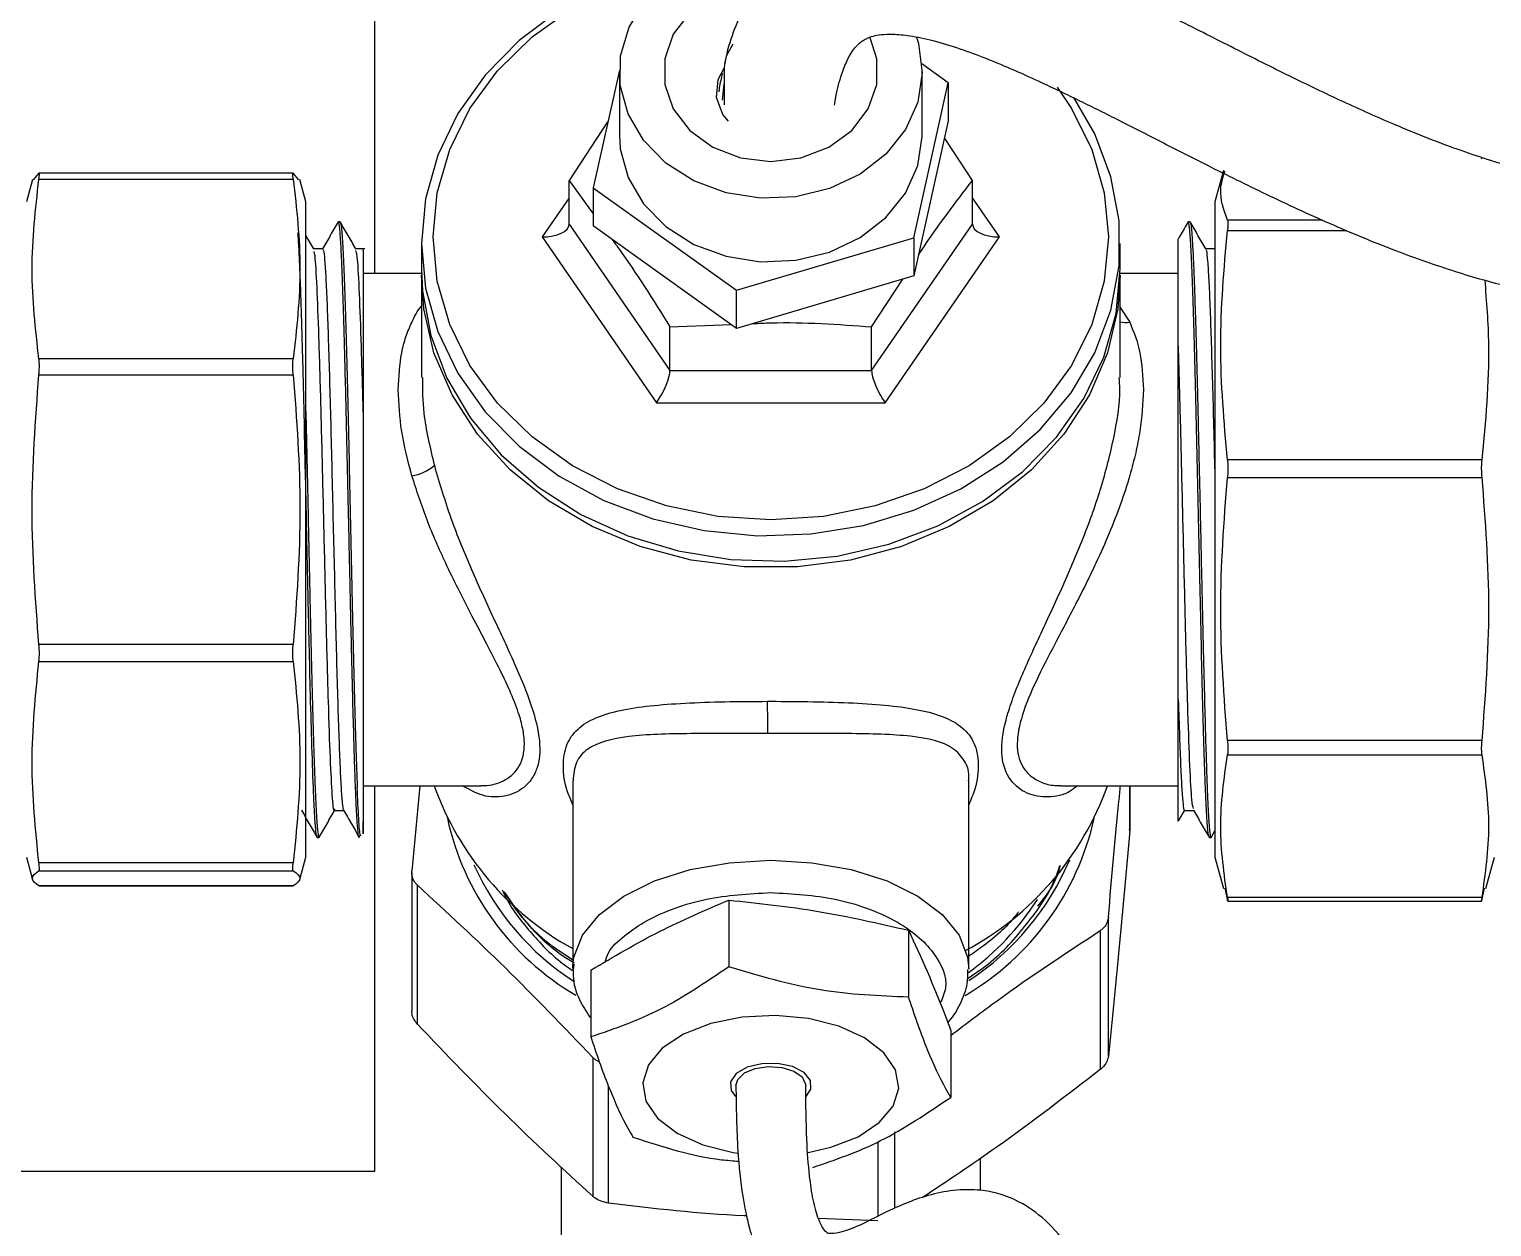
# Model space of a CAD drawing. Extents: x 75 to 2075, y 25 to 1460.
# Drawn here: x 485 to 574.7, y 707.4 to 780.8 of the extents above; entities that cross this region are included whole.
import ezdxf

# ---------------------------------------------------------------- set-up
doc = ezdxf.new("R2010")
doc.units = 0
doc.header["$LTSCALE"] = 5
doc.linetypes.add('SLD-KATı', pattern=[0])
doc.layers.get('0').update_dxf_attribs({"linetype": 'CONTINUOUS'})

msp = doc.modelspace()

# ---------------------------------------------------------------- linework, layer by layer
at = {"color": 7, "linetype": 'SLD-KATı'}
for p, q in [((506.21, 765.85), (506.21, 789.349)), ((521.211, 778.319), (519.608, 771.105)), ((521.21, 778.229), (521.21, 774.327)), ((527.639, 778.525), (527.639, 776.184)), ((541.383, 777.55), (539.764, 778.71)), ((539.781, 774.327), (539.781, 778.229)), ((539.271, 768.041), (541.383, 777.55)), ((541.383, 777.55), (541.383, 775.209)), ((541.383, 775.209), (539.271, 765.7)), ((520.475, 775.142), (518.124, 771.549)), ((542.867, 771.549), (541.154, 774.171)), ((485.195, 771.611), (484.825, 770.231)), ((485.596, 771.998), (485.243, 771.598)), ((485.596, 771.637), (501.197, 771.637)), ((501.19, 772), (485.603, 772)), ((501.55, 771.598), (501.197, 771.998)), ((501.968, 770.231), (501.598, 771.611)), ((558.258, 772.164), (557.74, 770.231)), ((518.124, 771.549), (519.608, 769.512)), ((518.124, 768.865), (518.124, 771.549)), ((519.608, 771.105), (528.384, 764.819)), ((519.608, 771.105), (519.608, 768.764)), ((542.867, 768.865), (542.867, 771.549)), ((501.968, 730.04), (501.968, 770.231)), ((557.74, 770.231), (557.74, 769.706)), ((503.959, 769.02), (503.95, 768.97)), ((504.069, 769.022), (503.965, 769.022)), ((556.209, 769.022), (556.105, 769.022)), ((557.74, 769.706), (557.74, 730.04)), ((516.474, 768.084), (523.485, 757.913)), ((518.124, 768.865), (524.31, 759.89)), ((528.384, 762.478), (519.608, 768.764)), ((528.384, 764.819), (539.271, 768.041)), ((536.682, 759.89), (542.867, 768.865)), ((537.506, 757.913), (544.517, 768.084)), ((539.271, 768.041), (539.271, 765.7)), ((503.008, 767.365), (502.449, 767.365)), ((505.593, 767.365), (505.035, 767.365)), ((509.067, 767.694), (509.067, 766.133)), ((551.924, 766.133), (551.924, 767.694)), ((557.734, 767.365), (557.176, 767.365)), ((557.726, 767.365), (557.718, 767.351)), ((557.74, 767.294), (557.734, 767.269)), ((509.067, 765.85), (505.496, 765.85)), ((509.067, 765.743), (509.067, 759.461)), ((539.271, 765.7), (528.384, 762.478)), ((536.682, 762.574), (538.594, 765.499)), ((555.496, 765.85), (551.924, 765.85)), ((551.924, 759.461), (551.924, 765.743)), ((528.384, 762.478), (528.384, 764.819)), ((524.31, 762.574), (528.044, 762.721)), ((524.31, 759.89), (524.31, 762.574)), ((536.682, 759.89), (536.682, 762.574)), ((501.197, 760.603), (485.596, 760.603)), ((485.596, 759.618), (501.197, 759.618)), ((524.31, 759.89), (536.682, 759.89)), ((523.485, 757.913), (537.506, 757.913)), ((574.112, 754.414), (558.511, 754.414)), ((558.511, 753.335), (574.112, 753.335)), ((501.197, 743.076), (485.596, 743.076)), ((485.596, 742.043), (501.197, 742.043)), ((530.294, 739.6), (530.496, 739.6)), ((530.496, 737.623), (530.303, 737.623)), ((574.112, 737.2), (558.511, 737.2)), ((558.511, 736.311), (574.112, 736.311)), ((505.496, 734.421), (512.709, 734.421)), ((506.21, 710.778), (506.21, 734.421)), ((508.959, 734.421), (508.48, 729.185)), ((518.353, 734.723), (518.353, 723.212)), ((542.639, 723.212), (542.639, 734.723)), ((548.284, 734.421), (555.496, 734.421)), ((552.516, 731.76), (552.516, 734.421)), ((503.734, 732.906), (504.292, 732.906)), ((555.512, 732.265), (555.89, 732.919)), ((555.875, 732.906), (556.433, 732.906)), ((502.672, 731.276), (502.666, 731.251)), ((502.672, 731.249), (502.776, 731.249)), ((552.512, 731.662), (552.502, 731.759)), ((557.398, 731.249), (557.503, 731.249)), ((557.512, 731.251), (557.74, 731.646)), ((484.825, 730.04), (485.195, 728.66)), ((501.197, 729.684), (485.596, 729.684)), ((501.598, 728.66), (501.968, 730.04)), ((557.74, 730.04), (558.258, 728.108)), ((574.365, 728.108), (574.883, 730.04)), ((485.596, 729.209), (501.197, 729.209)), ((508.475, 729.085), (508.475, 720.573)), ((485.603, 728.274), (485.596, 728.273)), ((501.197, 728.273), (485.596, 728.273)), ((485.603, 728.271), (501.19, 728.271)), ((501.19, 728.274), (501.197, 728.273)), ((508.817, 719.792), (508.817, 728.314)), ((558.347, 728.131), (558.511, 727.385)), ((574.112, 727.385), (574.276, 728.131)), ((527.913, 727.405), (527.913, 723.306)), ((574.112, 727.563), (558.511, 727.563)), ((558.53, 727.348), (574.093, 727.348)), ((551.203, 717.828), (551.203, 726.35)), ((538.951, 725.553), (538.951, 721.453)), ((550.706, 725.534), (550.706, 717.012)), ((518.353, 723.212), (518.358, 723.413)), ((519.458, 723.11), (519.458, 719.01)), ((541.534, 719.405), (541.534, 715.305)), ((519.571, 717.756), (519.571, 709.234)), ((543.353, 709.587), (543.353, 711.57)), ((457.849, 710.778), (506.21, 710.778)), ((517.639, 711.05), (517.639, 695.996)), ((537.062, 707.722), (533.422, 707.863))]:
    msp.add_line(p, q, dxfattribs=at)
at = {"color": 8, "linetype": 'SLD-KATı'}
for p, q in [((518.124, 770.478), (516.474, 768.084)), ((544.517, 768.084), (542.867, 770.478)), ((564.338, 769.122), (558.511, 769.122)), ((558.511, 768.485), (565.837, 768.485)), ((551.924, 763.753), (552.514, 762.862)), ((552.512, 734.421), (552.512, 731.662)), ((520.545, 708.818), (520.545, 715.977)), ((537.062, 712.581), (537.062, 708.009)), ((538.102, 708.501), (538.102, 713.186))]:
    msp.add_line(p, q, dxfattribs=at)
at = {"color": 7, "linetype": 'SLD-KATı', "flags": 128}
for points in [[(521.74, 775.638), (521.263, 777.399), (521.283, 779.205), (521.8, 780.958), (522.786, 782.564), (524.187, 783.937), (525.929, 785.001), (527.916, 785.701), (530.043, 785.998), (531.965, 785.909)], [(526.844, 785.38), (526.416, 785.315), (523.252, 784.587), (520.259, 783.462), (517.505, 781.969), (515.056, 780.14), (512.969, 778.02), (511.292, 775.658), (510.066, 773.11), (509.318, 770.434), (509.067, 767.694)], [(509.781, 768.084), (510.036, 770.799), (510.795, 773.446), (512.039, 775.961), (513.737, 778.283), (515.848, 780.353), (518.32, 782.121), (521.092, 783.544), (524.095, 784.586), (525.952, 785.012)], [(529.749, 783.701), (528.643, 783.513), (526.941, 782.862), (525.527, 781.836), (524.515, 780.517), (523.988, 779.013), (523.988, 777.446), (524.515, 775.942), (525.527, 774.623), (526.941, 773.596), (528.643, 772.945), (530.496, 772.722)], [(539.432, 780.342), (539.551, 779.952), (539.781, 778.156), (539.511, 776.365), (538.754, 774.674), (537.553, 773.174), (535.97, 771.947), (534.093, 771.059), (532.022, 770.557), (529.869, 770.469), (527.749, 770.8), (525.777, 771.53), (524.06, 772.622), (522.69, 774.017), (521.74, 775.638)], [(528.169, 779.914), (527.748, 779.181), (527.639, 778.525)], [(530.496, 772.722), (532.348, 772.945), (534.05, 773.596), (535.465, 774.623), (536.476, 775.942), (537.004, 777.446), (537.004, 779.013), (536.585, 780.306)], [(548.062, 777.28), (548.952, 775.961), (550.196, 773.446), (550.955, 770.799), (551.21, 768.084), (550.955, 765.37), (550.196, 762.723), (548.952, 760.207), (547.254, 757.886), (545.143, 755.816), (542.671, 754.048), (539.9, 752.625), (536.897, 751.583), (533.736, 750.947), (530.496, 750.734), (527.255, 750.947), (524.095, 751.583), (521.092, 752.625), (518.32, 754.048), (515.848, 755.816), (513.737, 757.886), (512.039, 760.207), (510.795, 762.723), (510.036, 765.37), (509.781, 768.084), (509.781, 768.084)], [(527.639, 777.535), (527.611, 777.458), (527.515, 776.481)], [(509.067, 767.694), (509.318, 764.954), (510.066, 762.279), (511.292, 759.73), (512.969, 757.368), (515.056, 755.248), (517.505, 753.42), (520.259, 751.926), (523.252, 750.802), (526.416, 750.074), (529.675, 749.759), (532.953, 749.864), (536.174, 750.387), (539.261, 751.316), (542.144, 752.629), (544.753, 754.294), (547.028, 756.274), (548.915, 758.522), (550.371, 760.985), (551.361, 763.604), (551.861, 766.32), (551.861, 769.068), (551.361, 771.784), (550.371, 774.404), (549.077, 776.634)], [(521.21, 774.327), (521.263, 773.497), (521.74, 771.736)], [(521.74, 771.736), (522.69, 770.115), (524.06, 768.72), (525.777, 767.628), (527.749, 766.898), (529.869, 766.567), (532.022, 766.655), (534.093, 767.157), (535.97, 768.045), (537.553, 769.272), (538.754, 770.772), (539.511, 772.463), (539.781, 774.254), (539.781, 774.327)], [(509.067, 766.133), (509.13, 764.759), (509.631, 762.044), (510.621, 759.424), (512.076, 756.961), (513.964, 754.714), (516.239, 752.734), (518.848, 751.068), (521.73, 749.755), (524.817, 748.826), (528.038, 748.303), (531.316, 748.198), (534.575, 748.513), (537.739, 749.241), (540.733, 750.365), (543.486, 751.859), (545.935, 753.687), (548.023, 755.807), (549.699, 758.169), (550.926, 760.718), (551.673, 763.394), (551.924, 766.133)], [(551.924, 765.743), (551.783, 763.685), (551.158, 760.987), (550.049, 758.401), (548.482, 755.987), (546.493, 753.801), (544.129, 751.896), (541.446, 750.315), (538.506, 749.096), (535.378, 748.267), (532.136, 747.847), (528.855, 747.847), (525.613, 748.267), (522.485, 749.096), (519.545, 750.315), (516.862, 751.896), (514.498, 753.801), (512.509, 755.987), (510.942, 758.401), (509.833, 760.987), (509.208, 763.685), (509.067, 765.743)], [(532.798, 711.929), (534.175, 712.24), (535.847, 712.89), (537.153, 713.754), (538.006, 714.772), (538.348, 715.877), (538.154, 716.993), (537.438, 718.043), (536.249, 718.956), (534.668, 719.67), (532.803, 720.136), (530.78, 720.322), (528.738, 720.216), (526.816, 719.825), (525.145, 719.176), (523.838, 718.312), (522.985, 717.293), (522.644, 716.188), (522.838, 715.073), (523.553, 714.023), (524.742, 713.11), (526.323, 712.396), (528.188, 711.93), (528.443, 711.89)], [(532.662, 715.351), (532.961, 715.806), (532.932, 716.338), (532.533, 716.824), (531.823, 717.19), (530.912, 717.379), (529.937, 717.364), (529.047, 717.146), (528.377, 716.758), (528.031, 716.26), (528.059, 715.727), (528.33, 715.351)], [(528.353, 716.023), (528.464, 716.405), (528.879, 716.801), (529.54, 717.081), (530.347, 717.201), (531.177, 717.143), (531.902, 716.916), (532.414, 716.555), (532.633, 716.114), (532.638, 716.041)]]:
    msp.add_lwpolyline(points, dxfattribs=at)
at = {"color": 8, "linetype": 'SLD-KATı', "flags": 128}
for points in [[(527.161, 776.642), (527.267, 777.736), (527.639, 778.44)], [(527.9, 775.181), (527.561, 775.598), (527.161, 776.642)], [(518.358, 723.413), (518.419, 723.906), (518.947, 725.262), (519.98, 726.529), (521.472, 727.651), (523.358, 728.579), (525.557, 729.272), (527.971, 729.701), (530.496, 729.846)], [(530.496, 729.846), (533.02, 729.701), (535.435, 729.272), (537.633, 728.579), (539.52, 727.651), (541.012, 726.529), (542.044, 725.262), (542.572, 723.906), (542.638, 723.171)]]:
    msp.add_lwpolyline(points, dxfattribs=at)
at = {"color": 8, "linetype": 'SLD-KATı'}
msp.add_arc((552.271, 764.359), 1.516, 256.79161, 279.2313, dxfattribs=at)
at = {"color": 7, "linetype": 'SLD-KATı'}
for centre, radius, start, end in [((508.079, 756.157), 2.746, 278.35217, 310.26537), ((470.471, 738.334), 59.837, 359.31974, 1.21271), ((527.355, 740.702), 18.603, 199.73084, 241.02305), ((533.731, 740.613), 18.484, 298.13033, 340.43083), ((526.907, 735.945), 16.628, 192.21418, 239.80162), ((533.919, 736.064), 16.814, 300.36556, 347.5098), ((527.411, 736.335), 16.567, 204.07174, 237.145), ((533.548, 736.356), 16.6, 303.2313, 337.03906), ((532.968, 736.279), 16.454, 305.93863, 327.51215)]:
    msp.add_arc(centre, radius, start, end, dxfattribs=at)
for centre, major_axis, ratio, start_param, end_param in [((516.474, 768.865), (1.65, 0), 0.473082, 4.712389, 6.283185), ((544.517, 768.865), (1.65, 0), 0.473082, 3.141593, 4.712389), ((523.485, 758.694), (0.744, 1.416), 0.251503, 4.265831, 5.836627), ((537.506, 758.694), (-0.744, 1.416), 0.251503, 0.446558, 2.017355)]:
    msp.add_ellipse(centre, major_axis=major_axis, ratio=ratio, start_param=start_param, end_param=end_param, dxfattribs=at)
for points, knots in [([(612.996, 854.431), (612.97, 850.614), (612.923, 843.5), (612.528, 833.564), (611.955, 825.031), (611.238, 817.725), (610.423, 811.494), (609.549, 806.199), (608.556, 801.258), (607.454, 796.753), (606.264, 792.757), (605.192, 789.701), (604.204, 787.234), (603.02, 784.614), (601.353, 781.485), (599.303, 778.501), (597.268, 776.242), (595.631, 774.798), (594.024, 773.642), (592.132, 772.576), (589.699, 771.65), (586.979, 771.119), (584.296, 770.999), (581.702, 771.171), (579.165, 771.571), (576.221, 772.27), (572.684, 773.39), (569.159, 774.781), (565.619, 776.357), (562.33, 777.937), (558.963, 779.631), (555.787, 781.249), (553.018, 782.649), (550.743, 783.753), (548.538, 784.777), (545.891, 785.889), (542.983, 786.898), (540.046, 787.573), (537.329, 787.745), (534.895, 787.39), (532.82, 786.557), (531.162, 785.367), (529.909, 783.975), (528.992, 782.524), (528.297, 780.979), (527.855, 779.695), (527.692, 778.887), (527.646, 778.657)], [0, 0, 0, 0, 0.057237, 0.106672, 0.149369, 0.186252, 0.218122, 0.245664, 0.269461, 0.297399, 0.320022, 0.338127, 0.352293, 0.366314, 0.390004, 0.419721, 0.440773, 0.458149, 0.472147, 0.491626, 0.516988, 0.545326, 0.570159, 0.591306, 0.614479, 0.636576, 0.665572, 0.698044, 0.722954, 0.747379, 0.772149, 0.796309, 0.815325, 0.825398, 0.838849, 0.855099, 0.87075, 0.88562, 0.899655, 0.912793, 0.926249, 0.94035, 0.954027, 0.966847, 0.979252, 0.994119, 1, 1, 1, 1]), ([(534.412, 776.171), (534.426, 776.285), (534.506, 776.928), (534.754, 777.828), (535.235, 779.13), (535.764, 779.952), (536.557, 780.371), (537.245, 780.509), (538.006, 780.544), (539.109, 780.439), (541.109, 780.007), (543.927, 779), (546.927, 777.662), (549.621, 776.364), (552.069, 775.143), (554.687, 773.795), (557.622, 772.306), (561.002, 770.635), (564.853, 768.856), (568.7, 767.261), (572.3, 766.002), (575.183, 765.166), (578.028, 764.517), (581.03, 764.05), (584.532, 763.82), (588.054, 764.041), (591.159, 764.679), (593.466, 765.426), (595.535, 766.315), (597.684, 767.489), (600.041, 769.139), (602.69, 771.516), (605.237, 774.492), (607.594, 778.027), (609.635, 781.819), (611.343, 785.736), (612.737, 789.584), (613.82, 793.067), (614.773, 796.596), (615.704, 800.56), (616.554, 804.839), (617.338, 809.53), (618.037, 814.54), (618.696, 820.403), (619.281, 827.236), (619.751, 835.17), (620.078, 844.357), (620.117, 850.918), (620.139, 854.431)], [0, 0, 0, 0, 0.003737, 0.02125, 0.03454, 0.060705, 0.071363, 0.075816, 0.080589, 0.086205, 0.093437, 0.11057, 0.130535, 0.146485, 0.162656, 0.179793, 0.19774, 0.223512, 0.251451, 0.281313, 0.308858, 0.330692, 0.350774, 0.37246, 0.398362, 0.430038, 0.451707, 0.469093, 0.483678, 0.501106, 0.52198, 0.544088, 0.573059, 0.597428, 0.622427, 0.649363, 0.670306, 0.689984, 0.708232, 0.728311, 0.753684, 0.775502, 0.80083, 0.830139, 0.86399, 0.903047, 0.948085, 1, 1, 1, 1]), ([(527.529, 778.117), (527.454, 777.822), (527.359, 777.449), (527.319, 777.074), (527.311, 776.996)], [0, 0, 0, 0, 0.7924242, 1, 1, 1, 1]), ([(574.093, 772.907), (574.094, 772.912), (574.095, 772.925), (574.106, 772.9), (574.112, 772.886)], [0, 0, 0, 0, 0.4327398, 1, 1, 1, 1]), ([(485.596, 760.603), (485.39, 762.433), (484.975, 766.111), (485.389, 769.789), (485.596, 771.637)], [0, 0, 0, 0, 0.497592, 1, 1, 1, 1]), ([(485.596, 771.637), (485.608, 771.73), (485.631, 771.915), (485.62, 772.002), (485.602, 771.999), (485.596, 771.998)], [0, 0, 0, 0, 0.4171214, 0.8343149, 1, 1, 1, 1]), ([(501.197, 771.637), (501.185, 771.73), (501.162, 771.915), (501.172, 772.002), (501.191, 771.999), (501.197, 771.998)], [0, 0, 0, 0, 0.417121, 0.834315, 1, 1, 1, 1]), ([(501.197, 771.637), (501.403, 769.807), (501.818, 766.129), (501.404, 762.451), (501.197, 760.603)], [0, 0, 0, 0, 0.49759, 1, 1, 1, 1]), ([(558.511, 769.122), (558.287, 769.749), (557.928, 770.755), (558.233, 771.761), (558.347, 772.14)], [0, 0, 0, 0, 0.623623, 1, 1, 1, 1]), ([(539.552, 766.966), (539.616, 767.065), (540.721, 768.76), (541.827, 770.196), (542.867, 771.549)], [0, 0, 0, 0, 0.058056, 1, 1, 1, 1]), ([(503.956, 769.02), (503.795, 768.742), (503.474, 768.185), (503.152, 767.629), (502.991, 767.35)], [0, 0, 0, 0, 0.500012, 1, 1, 1, 1]), ([(505.019, 734.316), (505.003, 734.746), (504.968, 735.69), (504.911, 737.575), (504.843, 740.071), (504.765, 743.272), (504.677, 747.167), (504.58, 751.66), (504.472, 756.51), (504.377, 760.357), (504.302, 763.002), (504.237, 765.037), (504.168, 766.799), (504.101, 768.019), (504.053, 768.603), (504.017, 768.878), (503.99, 769.005), (503.973, 769.011), (503.965, 769.014)], [0, 0, 0, 0, 0.046305, 0.101801, 0.166478, 0.240328, 0.323341, 0.415505, 0.516807, 0.627234, 0.67994, 0.728061, 0.810421, 0.87448, 0.9202, 0.949439, 0.97799, 1, 1, 1, 1]), ([(505.043, 767.349), (504.884, 767.626), (504.564, 768.179), (504.245, 768.731), (504.085, 769.008)], [0, 0, 0, 0, 0.499986, 1, 1, 1, 1]), ([(504.085, 768.964), (504.108, 768.889), (504.158, 768.726), (504.235, 767.603), (504.316, 765.825), (504.397, 763.425), (504.478, 760.519), (504.559, 757.213), (504.639, 753.636), (504.72, 749.924), (504.801, 746.22), (504.882, 742.664), (504.963, 739.407), (505.043, 736.518), (505.097, 735.05), (505.124, 734.316)], [0, 0, 0, 0, 0.066792, 0.144559, 0.222327, 0.300094, 0.377861, 0.455629, 0.533396, 0.611163, 0.688931, 0.766698, 0.844466, 0.922233, 1, 1, 1, 1]), ([(556.09, 769.009), (555.931, 768.732), (555.729, 768.384), (555.528, 768.036), (555.486, 767.964)], [0, 0, 0, 0, 0.793381, 1, 1, 1, 1]), ([(557.16, 734.316), (557.133, 735.05), (557.079, 736.518), (556.998, 739.407), (556.918, 742.664), (556.837, 746.22), (556.756, 749.924), (556.675, 753.636), (556.594, 757.214), (556.514, 760.519), (556.433, 763.427), (556.352, 765.818), (556.271, 767.628), (556.19, 768.685), (556.135, 769.129), (556.106, 769.009), (556.105, 769.003)], [0, 0, 0, 0, 0.076589, 0.153179, 0.229768, 0.306358, 0.382947, 0.459537, 0.536126, 0.612716, 0.689305, 0.765895, 0.842484, 0.919074, 0.995664, 1, 1, 1, 1]), ([(557.184, 767.35), (557.023, 767.628), (556.702, 768.185), (556.38, 768.742), (556.219, 769.02)], [0, 0, 0, 0, 0.499985, 1, 1, 1, 1]), ([(556.225, 769.006), (556.225, 769.006), (556.252, 769.064), (556.31, 768.536), (556.376, 767.564), (556.421, 766.575), (556.444, 766.05), (556.465, 765.503), (556.485, 764.941), (556.505, 764.372), (556.523, 763.8), (556.553, 762.828), (556.592, 761.486), (556.634, 759.9), (556.666, 758.6), (556.693, 757.486), (556.72, 756.362), (556.77, 754.175), (556.842, 750.913), (556.933, 746.763), (557.015, 743.121), (557.09, 740.07), (557.156, 737.63), (557.213, 735.729), (557.249, 734.764), (557.265, 734.316)], [0, 0, 0, 0, 0.000616, 0.078552, 0.16708, 0.189312, 0.210652, 0.2311, 0.250656, 0.269321, 0.287093, 0.303973, 0.355994, 0.397105, 0.423312, 0.449045, 0.474304, 0.49909, 0.593286, 0.679948, 0.759069, 0.830641, 0.894657, 0.951112, 1, 1, 1, 1]), ([(558.511, 769.122), (558.523, 769.072), (558.546, 768.972), (558.536, 768.715), (558.517, 768.536), (558.511, 768.485)], [0, 0, 0, 0, 0.41713, 0.834313, 1, 1, 1, 1]), ([(502.433, 734.316), (502.4, 735.232), (502.336, 736.951), (502.248, 740.195), (502.173, 743.289), (502.11, 746.109), (502.055, 748.693), (502.002, 751.169), (501.94, 754.035), (501.869, 757.215), (501.809, 759.685), (501.767, 761.284), (501.74, 762.252), (501.706, 763.409), (501.665, 764.691), (501.616, 766.02), (501.56, 767.247), (501.515, 768.07), (501.489, 768.301), (501.484, 768.345)], [0, 0, 0, 0, 0.104319, 0.19592, 0.274785, 0.340897, 0.397698, 0.454499, 0.511301, 0.596427, 0.681554, 0.702125, 0.730269, 0.765982, 0.809262, 0.860105, 0.918508, 0.984467, 1, 1, 1, 1]), ([(502.457, 767.351), (502.297, 767.627), (502.134, 767.909), (501.971, 768.192), (501.968, 768.197)], [0, 0, 0, 0, 0.97971, 1, 1, 1, 1]), ([(558.511, 754.414), (558.305, 756.748), (557.89, 761.438), (558.304, 766.128), (558.511, 768.485)], [0, 0, 0, 0, 0.497591, 1, 1, 1, 1]), ([(503.734, 732.998), (503.728, 732.969), (503.682, 732.745), (503.594, 733.713), (503.478, 735.93), (503.357, 739.455), (503.238, 743.837), (503.12, 748.753), (502.999, 753.776), (502.883, 758.501), (502.76, 762.537), (502.645, 765.487), (502.54, 767.125), (502.479, 767.163), (502.457, 767.177)], [0, 0, 0, 0, 0.014204, 0.107949, 0.200849, 0.294364, 0.387599, 0.48077, 0.57433, 0.667188, 0.76096, 0.853638, 0.947506, 1, 1, 1, 1]), ([(503.008, 767.307), (503.023, 767.308), (503.061, 767.312), (503.125, 766.724), (503.199, 765.63), (503.27, 764.047), (503.34, 762.051), (503.413, 759.687), (503.486, 757.031), (503.556, 754.173), (503.628, 751.192), (503.701, 748.168), (503.774, 745.213), (503.843, 742.41), (503.915, 739.836), (503.989, 737.571), (504.06, 735.699), (504.13, 734.249), (504.203, 733.33), (504.255, 732.905), (504.281, 732.943), (504.284, 732.946)], [0, 0, 0, 0, 0.036528, 0.092852, 0.149554, 0.205766, 0.261541, 0.318119, 0.374729, 0.430552, 0.486696, 0.543392, 0.599772, 0.655474, 0.71194, 0.768614, 0.824631, 0.880564, 0.937216, 0.993731, 1, 1, 1, 1]), ([(505.496, 757.339), (505.457, 758.731), (505.378, 761.569), (505.264, 764.774), (505.148, 766.879), (505.076, 767.138), (505.043, 767.256)], [0, 0, 0, 0, 0.252157, 0.513938, 0.778823, 1, 1, 1, 1]), ([(505.496, 767.225), (505.496, 767.265), (505.496, 767.377), (505.496, 766.816), (505.496, 765.859), (505.496, 764.404), (505.496, 762.502), (505.496, 760.155), (505.496, 758.277), (505.496, 757.339)], [0, 0, 0, 0, 0.083614, 0.231693, 0.379776, 0.527857, 0.675938, 0.837969, 1, 1, 1, 1]), ([(520.751, 767.945), (520.896, 767.747), (522.082, 766.132), (523.269, 764.237), (524.31, 762.574)], [0, 0, 0, 0, 0.122584, 1, 1, 1, 1]), ([(555.496, 761.554), (555.496, 762.807), (555.496, 765.307), (555.496, 767.553), (555.496, 767.824), (555.496, 767.958)], [0, 0, 0, 0, 0.337803, 0.673894, 1, 1, 1, 1]), ([(557.184, 767.286), (557.195, 767.279), (557.23, 767.256), (557.29, 766.657), (557.364, 765.532), (557.435, 763.916), (557.505, 761.892), (557.578, 759.505), (557.652, 756.826), (557.704, 754.672), (557.734, 753.422), (557.74, 753.157)], [0, 0, 0, 0, 0.062575, 0.1918, 0.321744, 0.450427, 0.578371, 0.70812, 0.837797, 0.965633, 1, 1, 1, 1]), ([(574.291, 765.454), (574.397, 764.131), (574.693, 760.451), (574.339, 756.77), (574.112, 754.414)], [0, 0, 0, 0, 0.359685, 1, 1, 1, 1]), ([(529.382, 762.773), (529.754, 762.79), (532.187, 762.9), (534.62, 762.724), (536.682, 762.574)], [0, 0, 0, 0, 0.1525084, 1, 1, 1, 1]), ([(552.514, 762.862), (552.755, 762.271), (553.236, 761.092), (553.314, 759.509), (553.353, 758.72)], [0, 0, 0, 0, 0.501621, 1, 1, 1, 1]), ([(556.425, 733.016), (556.391, 733.132), (556.318, 733.386), (556.205, 735.479), (556.087, 738.761), (555.966, 743.023), (555.85, 747.878), (555.727, 752.893), (555.614, 757.68), (555.534, 760.279), (555.496, 761.554)], [0, 0, 0, 0, 0.108101, 0.23633, 0.364453, 0.493127, 0.620822, 0.749783, 0.877235, 1, 1, 1, 1]), ([(555.496, 739.685), (555.496, 739.99), (555.496, 741.527), (555.496, 744.157), (555.496, 747.534), (555.496, 750.445), (555.496, 753.347), (555.496, 756.241), (555.496, 759.058), (555.496, 760.722), (555.496, 761.554)], [0, 0, 0, 0, 0.047923, 0.241226, 0.363838, 0.48645, 0.609062, 0.731675, 0.865838, 1, 1, 1, 1]), ([(485.596, 759.618), (485.608, 759.772), (485.631, 760.082), (485.62, 760.409), (485.602, 760.56), (485.596, 760.603)], [0, 0, 0, 0, 0.4171133, 0.8343277, 1, 1, 1, 1]), ([(501.197, 759.618), (501.185, 759.772), (501.162, 760.082), (501.172, 760.409), (501.191, 760.56), (501.197, 760.603)], [0, 0, 0, 0, 0.417113, 0.834327, 1, 1, 1, 1]), ([(485.596, 743.076), (485.39, 745.819), (484.975, 751.333), (485.389, 756.847), (485.596, 759.618)], [0, 0, 0, 0, 0.497591, 1, 1, 1, 1]), ([(501.197, 759.618), (501.403, 756.874), (501.818, 751.36), (501.404, 745.846), (501.197, 743.076)], [0, 0, 0, 0, 0.497591, 1, 1, 1, 1]), ([(508.478, 753.44), (508.236, 754.359), (507.756, 756.193), (507.678, 757.879), (507.639, 758.72)], [0, 0, 0, 0, 0.501619, 1, 1, 1, 1]), ([(501.968, 757.371), (501.97, 757.304), (501.998, 756.144), (502.054, 753.614), (502.134, 749.929), (502.215, 746.219), (502.296, 742.665), (502.377, 739.407), (502.458, 736.518), (502.512, 735.05), (502.539, 734.316)], [0, 0, 0, 0, 0.008765, 0.15037, 0.291975, 0.43358, 0.575185, 0.71679, 0.858395, 1, 1, 1, 1]), ([(505.496, 757.339), (505.496, 756.107), (505.496, 753.978), (505.496, 750.682), (505.496, 747.727), (505.496, 744.789), (505.496, 742.003), (505.496, 739.39), (505.496, 737.057), (505.496, 735.041), (505.496, 733.433), (505.496, 732.256), (505.496, 731.566), (505.496, 731.391), (505.496, 731.663), (505.496, 732.084), (505.496, 732.236)], [0, 0, 0, 0, 0.095317, 0.164746, 0.236189, 0.305617, 0.377043, 0.44702, 0.518955, 0.590156, 0.663392, 0.735334, 0.809302, 0.882275, 0.957318, 1, 1, 1, 1]), ([(558.511, 754.414), (558.523, 754.274), (558.546, 753.994), (558.536, 753.608), (558.517, 753.396), (558.511, 753.335)], [0, 0, 0, 0, 0.41712, 0.834323, 1, 1, 1, 1]), ([(574.112, 754.414), (574.1, 754.274), (574.077, 753.994), (574.088, 753.608), (574.106, 753.396), (574.112, 753.335)], [0, 0, 0, 0, 0.41712, 0.834322, 1, 1, 1, 1]), ([(558.511, 737.2), (558.305, 739.876), (557.89, 745.254), (558.304, 750.633), (558.511, 753.335)], [0, 0, 0, 0, 0.497591, 1, 1, 1, 1]), ([(574.112, 753.335), (574.318, 750.659), (574.733, 745.281), (574.319, 739.902), (574.112, 737.2)], [0, 0, 0, 0, 0.497591, 1, 1, 1, 1]), ([(485.596, 742.043), (485.608, 742.17), (485.631, 742.422), (485.62, 742.798), (485.602, 743.014), (485.596, 743.076)], [0, 0, 0, 0, 0.417112, 0.834316, 1, 1, 1, 1]), ([(501.197, 742.043), (501.185, 742.17), (501.162, 742.422), (501.172, 742.798), (501.191, 743.014), (501.197, 743.076)], [0, 0, 0, 0, 0.417112, 0.834316, 1, 1, 1, 1]), ([(485.596, 729.684), (485.39, 731.734), (484.975, 735.854), (485.389, 739.974), (485.596, 742.043)], [0, 0, 0, 0, 0.497591, 1, 1, 1, 1]), ([(501.197, 742.043), (501.403, 739.994), (501.818, 735.874), (501.404, 731.754), (501.197, 729.684)], [0, 0, 0, 0, 0.4975911, 1, 1, 1, 1]), ([(555.496, 732.275), (555.496, 732.263), (555.496, 732.187), (555.496, 732.555), (555.496, 733.402), (555.496, 734.752), (555.496, 736.538), (555.496, 738.252), (555.496, 739.376), (555.496, 739.685)], [0, 0, 0, 0, 0.0335798, 0.2182734, 0.3948065, 0.5765616, 0.7514729, 0.9316755, 1, 1, 1, 1]), ([(555.496, 739.685), (555.52, 738.913), (555.569, 737.381), (555.639, 735.562), (555.71, 734.148), (555.784, 733.264), (555.839, 732.87), (555.868, 732.941), (555.874, 732.956)], [0, 0, 0, 0, 0.191094, 0.37974, 0.56872, 0.759895, 0.95035, 1, 1, 1, 1]), ([(558.511, 737.2), (558.523, 737.052), (558.546, 736.755), (558.536, 736.467), (558.517, 736.346), (558.511, 736.311)], [0, 0, 0, 0, 0.417106, 0.834315, 1, 1, 1, 1]), ([(574.112, 737.2), (574.1, 737.052), (574.077, 736.755), (574.088, 736.467), (574.106, 736.346), (574.112, 736.311)], [0, 0, 0, 0, 0.4171056, 0.8343144, 1, 1, 1, 1]), ([(558.511, 727.563), (558.305, 729.014), (557.89, 731.93), (558.304, 734.846), (558.511, 736.311)], [0, 0, 0, 0, 0.4975913, 1, 1, 1, 1]), ([(574.112, 736.311), (574.318, 734.86), (574.733, 731.944), (574.319, 729.028), (574.112, 727.563)], [0, 0, 0, 0, 0.497589, 1, 1, 1, 1]), ([(502.657, 731.296), (502.635, 731.365), (502.592, 731.502), (502.531, 732.298), (502.479, 733.247), (502.447, 733.99), (502.433, 734.316)], [0, 0, 0, 0, 0.295659, 0.581697, 0.816493, 1, 1, 1, 1]), ([(502.539, 734.316), (502.565, 733.696), (502.619, 732.456), (502.7, 731.504), (502.758, 731.117), (502.788, 731.285), (502.792, 731.305)], [0, 0, 0, 0, 0.318877, 0.637754, 0.95663, 1, 1, 1, 1]), ([(505.255, 731.34), (505.25, 731.309), (505.222, 731.135), (505.175, 731.578), (505.115, 732.269), (505.064, 733.215), (505.033, 733.971), (505.019, 734.316)], [0, 0, 0, 0, 0.061238, 0.347617, 0.599551, 0.817018, 1, 1, 1, 1]), ([(505.362, 731.367), (505.345, 731.352), (505.296, 731.309), (505.217, 732.247), (505.155, 733.626), (505.124, 734.316)], [0, 0, 0, 0, 0.219107, 0.609553, 1, 1, 1, 1]), ([(551.203, 726.35), (551.42, 728.785), (551.668, 731.573), (551.917, 734.102), (551.948, 734.421)], [0, 0, 0, 0, 0.873853, 1, 1, 1, 1]), ([(557.382, 731.33), (557.362, 731.379), (557.315, 731.493), (557.241, 732.481), (557.187, 733.704), (557.16, 734.316)], [0, 0, 0, 0, 0.273396, 0.636698, 1, 1, 1, 1]), ([(557.265, 734.316), (557.292, 733.696), (557.346, 732.456), (557.427, 731.504), (557.484, 731.117), (557.515, 731.286), (557.519, 731.306)], [0, 0, 0, 0, 0.318568, 0.637135, 0.955703, 1, 1, 1, 1]), ([(501.698, 732.921), (501.859, 732.642), (502.181, 732.086), (502.502, 731.529), (502.663, 731.251)], [0, 0, 0, 0, 0.499989, 1, 1, 1, 1]), ([(502.792, 731.263), (502.952, 731.539), (503.271, 732.092), (503.59, 732.645), (503.75, 732.921)], [0, 0, 0, 0, 0.500013, 1, 1, 1, 1]), ([(504.284, 732.921), (504.445, 732.642), (504.767, 732.086), (505.088, 731.529), (505.249, 731.251)], [0, 0, 0, 0, 0.499985, 1, 1, 1, 1]), ([(556.425, 732.921), (556.585, 732.644), (556.904, 732.091), (557.224, 731.539), (557.383, 731.262)], [0, 0, 0, 0, 0.4999921, 1, 1, 1, 1]), ([(552.512, 731.662), (552.295, 729.255), (551.858, 724.417), (551.422, 720.031), (551.203, 717.828)], [0, 0, 0, 0, 0.4975898, 1, 1, 1, 1]), ([(485.596, 729.209), (485.608, 729.233), (485.631, 729.281), (485.62, 729.485), (485.602, 729.64), (485.596, 729.684)], [0, 0, 0, 0, 0.41714, 0.834333, 1, 1, 1, 1]), ([(501.197, 729.209), (501.185, 729.233), (501.162, 729.281), (501.172, 729.485), (501.191, 729.64), (501.197, 729.684)], [0, 0, 0, 0, 0.41714, 0.834332, 1, 1, 1, 1]), ([(542.562, 722.596), (543.002, 722.888), (544.421, 723.83), (546.248, 725.912), (547.712, 727.968), (548.137, 729.242), (548.224, 729.505)], [0, 0, 0, 0, 0.166052, 0.534999, 0.903945, 1, 1, 1, 1]), ([(548.241, 729.527), (548.192, 729.328), (547.964, 728.417), (547.338, 727.635), (546.848, 727.023)], [0, 0, 0, 0, 0.217645, 1, 1, 1, 1]), ([(485.596, 728.273), (485.389, 728.429), (484.975, 728.741), (485.389, 729.053), (485.596, 729.209)], [0, 0, 0, 0, 0.500001, 1, 1, 1, 1]), ([(501.197, 729.209), (501.404, 729.053), (501.818, 728.741), (501.404, 728.429), (501.197, 728.273)], [0, 0, 0, 0, 0.499999, 1, 1, 1, 1]), ([(508.817, 728.314), (508.727, 728.415), (508.548, 728.617), (508.469, 728.939), (508.477, 729.13), (508.48, 729.185)], [0, 0, 0, 0, 0.417124, 0.834313, 1, 1, 1, 1]), ([(508.817, 728.314), (510.609, 726.667), (514.194, 723.374), (517.779, 719.629), (519.571, 717.756)], [0, 0, 0, 0, 0.5, 1, 1, 1, 1]), ([(514.019, 728.032), (514.097, 727.861), (514.537, 726.898), (515.817, 725.332), (517.225, 723.83), (518.205, 723.179), (518.388, 723.057)], [0, 0, 0, 0, 0.088209, 0.496661, 0.906267, 1, 1, 1, 1]), ([(514.13, 727.934), (514.342, 727.59), (515.114, 726.339), (516.56, 724.898), (517.942, 724.01), (518.353, 723.746)], [0, 0, 0, 0, 0.210452, 0.76513, 1, 1, 1, 1]), ([(518.442, 723.538), (518.431, 723.544), (517.29, 724.178), (515.716, 725.606), (514.622, 727.234), (514.189, 727.878)], [0, 0, 0, 0, 0.005739, 0.607052, 1, 1, 1, 1]), ([(519.458, 723.11), (520.861, 723.937), (523.68, 725.597), (526.498, 726.801), (527.913, 727.405)], [0, 0, 0, 0, 0.497921, 1, 1, 1, 1]), ([(527.913, 727.405), (529.745, 727.212), (533.424, 726.823), (537.104, 725.978), (538.951, 725.553)], [0, 0, 0, 0, 0.497922, 1, 1, 1, 1]), ([(558.511, 727.563), (558.523, 727.494), (558.546, 727.355), (558.536, 727.333), (558.517, 727.374), (558.511, 727.385)], [0, 0, 0, 0, 0.417105, 0.834302, 1, 1, 1, 1]), ([(574.112, 727.563), (574.1, 727.494), (574.077, 727.355), (574.088, 727.333), (574.106, 727.374), (574.112, 727.385)], [0, 0, 0, 0, 0.417105, 0.834301, 1, 1, 1, 1]), ([(545.686, 726.688), (545.667, 726.662), (545.102, 725.871), (544.064, 724.939), (542.941, 724.17), (542.639, 723.962)], [0, 0, 0, 0, 0.024178, 0.736681, 1, 1, 1, 1]), ([(551.203, 726.35), (551.176, 726.214), (551.121, 725.944), (550.91, 725.679), (550.751, 725.566), (550.706, 725.534)], [0, 0, 0, 0, 0.417109, 0.834314, 1, 1, 1, 1]), ([(538.951, 725.553), (539.705, 723.903), (540.567, 722.015), (541.425, 719.698), (541.534, 719.405)], [0, 0, 0, 0, 0.873688, 1, 1, 1, 1]), ([(541.534, 719.103), (542.48, 719.824), (545.538, 722.153), (548.595, 724.153), (550.706, 725.534)], [0, 0, 0, 0, 0.309612, 1, 1, 1, 1]), ([(518.41, 723.467), (518.388, 723.238), (518.32, 722.505), (518.647, 721.366), (519.172, 720.569), (519.406, 720.213)], [0, 0, 0, 0, 0.199893, 0.642482, 1, 1, 1, 1]), ([(527.913, 723.306), (526.529, 722.37), (523.711, 720.464), (520.892, 719.5), (519.458, 719.01)], [0, 0, 0, 0, 0.491212, 1, 1, 1, 1]), ([(538.951, 721.453), (537.144, 721.524), (533.466, 721.667), (529.786, 722.753), (527.913, 723.306)], [0, 0, 0, 0, 0.491212, 1, 1, 1, 1]), ([(541.351, 719.894), (541.373, 719.915), (541.716, 720.263), (542.151, 721.059), (542.591, 722.143), (542.592, 722.865), (542.592, 723.157)], [0, 0, 0, 0, 0.024142, 0.383316, 0.751153, 1, 1, 1, 1]), ([(541.534, 715.305), (541.428, 715.489), (540.961, 716.3), (540.106, 718.108), (539.349, 720.238), (538.964, 721.414), (538.951, 721.453)], [0, 0, 0, 0, 0.12363, 0.548168, 0.984799, 1, 1, 1, 1]), ([(508.817, 719.792), (508.728, 719.905), (508.55, 720.132), (508.473, 720.413), (508.478, 720.554), (508.478, 720.573)], [0, 0, 0, 0, 0.46409, 0.928246, 1, 1, 1, 1]), ([(519.571, 709.234), (517.779, 710.881), (514.194, 714.174), (510.609, 717.919), (508.817, 719.792)], [0, 0, 0, 0, 0.500001, 1, 1, 1, 1]), ([(519.458, 719.01), (519.471, 718.97), (519.845, 717.825), (520.602, 715.691), (521.457, 713.874), (521.935, 713.045), (522.04, 712.862)], [0, 0, 0, 0, 0.0152, 0.440071, 0.876369, 1, 1, 1, 1]), ([(551.203, 717.828), (551.176, 717.705), (551.121, 717.46), (550.91, 717.184), (550.751, 717.05), (550.706, 717.012)], [0, 0, 0, 0, 0.417107, 0.834317, 1, 1, 1, 1]), ([(573.086, 674.942), (573.146, 674.553), (573.248, 673.888), (573.696, 673.1), (574.015, 672.672), (574.921, 672.034), (575.662, 671.87), (576.882, 671.918), (578.089, 672.55), (579.18, 673.464), (580.441, 674.781), (581.767, 676.377), (583.307, 678.385), (585.145, 680.928), (587.203, 683.887), (589.365, 687.063), (591.806, 690.682), (594.374, 694.489), (596.921, 698.212), (599.478, 701.873), (602.078, 705.475), (604.574, 708.751), (606.827, 711.512), (608.876, 713.821), (610.686, 715.595), (612.082, 716.744), (613.15, 717.429), (613.872, 717.759), (614.355, 717.806), (614.375, 717.799), (614.47, 717.77), (614.648, 717.596), (614.96, 717.049), (615.312, 715.942), (615.562, 714.278), (615.685, 712.339), (615.687, 711.092), (615.689, 710.426)], [0, 0, 0, 0, 0.036264, 0.061957, 0.078959, 0.089679, 0.10614, 0.123885, 0.156976, 0.186056, 0.21064, 0.232076, 0.253519, 0.277854, 0.306134, 0.33687, 0.369958, 0.416405, 0.460545, 0.499893, 0.552941, 0.605887, 0.645859, 0.690682, 0.736196, 0.767267, 0.795652, 0.822675, 0.847597, 0.86116, 0.876852, 0.895874, 0.914145, 0.936651, 0.964426, 0.981022, 1, 1, 1, 1]), ([(520.01, 717.465), (519.9, 717.515), (519.736, 717.59), (519.612, 717.715), (519.571, 717.756)], [0, 0, 0, 0, 0.6651496, 1, 1, 1, 1]), ([(550.706, 717.012), (548.616, 715.4), (544.971, 712.589), (541.327, 710.17), (539.773, 709.139)], [0, 0, 0, 0, 0.5736621, 1, 1, 1, 1]), ([(528.353, 716.023), (528.373, 714.669), (528.408, 712.291), (528.713, 709.416), (529.11, 707.445), (529.54, 706.128), (529.947, 705.262), (530.3, 704.693), (530.715, 704.158), (531.291, 703.591), (532.068, 703.093), (532.908, 702.804), (533.597, 702.695), (534.447, 702.669), (535.593, 702.899), (537.677, 703.661), (539.969, 704.732), (541.72, 705.321), (542.782, 705.383), (543.468, 705.247), (544.111, 704.902), (544.948, 704.15), (546.104, 702.41), (547.251, 699.535), (548.398, 695.252), (549.32, 689.985), (550.064, 683.67), (550.603, 676.798), (550.979, 669.162), (551.202, 660.601), (551.283, 650.827), (551.205, 643.873), (551.163, 640.165)], [0, 0, 0, 0, 0.044718, 0.078516, 0.104269, 0.123868, 0.138453, 0.148656, 0.156515, 0.168889, 0.185475, 0.19861, 0.206931, 0.216274, 0.242638, 0.277744, 0.313067, 0.34069, 0.351189, 0.359573, 0.366735, 0.37411, 0.391755, 0.424198, 0.461166, 0.518062, 0.577604, 0.644384, 0.716901, 0.798623, 0.892624, 1, 1, 1, 1]), ([(555.448, 640.101), (555.482, 642.831), (555.542, 647.747), (555.537, 654.389), (555.484, 659.628), (555.401, 663.848), (555.294, 667.686), (555.112, 672.455), (554.788, 678.411), (554.239, 685.018), (553.509, 690.89), (552.772, 695.048), (552.081, 698.063), (551.393, 700.544), (550.397, 703.292), (549.073, 705.831), (547.478, 707.743), (545.622, 709.078), (543.771, 709.628), (542.045, 709.666), (540.412, 709.394), (539.059, 708.933), (537.444, 708.231), (536.045, 707.468), (534.728, 706.959), (534.091, 706.934), (534.01, 706.958), (533.976, 706.963), (533.698, 707.238), (533.383, 707.865), (533.081, 708.957), (532.839, 710.621), (532.668, 712.927), (532.649, 714.911), (532.638, 716.043)], [0, 0, 0, 0, 0.076818, 0.138327, 0.186833, 0.224184, 0.257001, 0.29473, 0.358049, 0.424671, 0.48071, 0.523545, 0.542241, 0.566515, 0.594713, 0.622481, 0.644111, 0.66198, 0.6849, 0.699191, 0.715629, 0.734113, 0.752873, 0.786573, 0.814248, 0.83595, 0.846979, 0.855654, 0.868317, 0.884459, 0.908608, 0.93109, 0.960719, 1, 1, 1, 1]), ([(533.078, 711.01), (534.462, 711.48), (537.28, 712.437), (540.099, 714.338), (541.534, 715.305)], [0, 0, 0, 0, 0.491212, 1, 1, 1, 1]), ([(522.04, 712.862), (523.847, 712.273), (526.015, 711.566), (528.184, 711.415), (528.545, 711.39)], [0, 0, 0, 0, 0.833449, 1, 1, 1, 1]), ([(520.545, 708.818), (520.391, 708.847), (520.083, 708.905), (519.76, 709.077), (519.613, 709.199), (519.571, 709.234)], [0, 0, 0, 0, 0.417117, 0.834322, 1, 1, 1, 1]), ([(529.028, 708.034), (528.966, 708.036), (526.139, 708.144), (523.311, 708.485), (520.545, 708.818)], [0, 0, 0, 0, 0.021751, 1, 1, 1, 1])]:
    msp.add_open_spline(points, degree=3, knots=knots, dxfattribs=at)
at = {"color": 8, "linetype": 'SLD-KATı'}
for points, knots in [([(507.639, 758.72), (507.68, 759.503), (507.741, 760.671), (508.1, 761.983), (508.494, 762.938), (508.825, 763.569), (509.061, 763.835), (509.067, 763.842)], [0, 0, 0, 0, 0.374437, 0.557983, 0.748107, 0.993103, 1, 1, 1, 1]), ([(509.118, 759.462), (509.124, 758.746), (509.139, 757.059), (509.593, 755.156), (509.854, 754.061)], [0, 0, 0, 0, 0.424792, 1, 1, 1, 1]), ([(549.317, 734.421), (549.169, 734.301), (548.607, 733.846), (547.501, 733.67), (546.188, 733.866), (545.117, 734.69), (544.573, 736.117), (544.724, 737.78), (545.168, 739.318), (545.794, 740.984), (546.814, 743.234), (548.177, 746.118), (549.524, 749.191), (550.719, 752.415), (551.559, 755.657), (551.964, 758.099), (551.889, 759.23), (551.873, 759.459)], [0, 0, 0, 0, 0.028301, 0.107502, 0.18705, 0.266829, 0.346171, 0.423476, 0.463251, 0.50475, 0.583394, 0.662785, 0.741999, 0.821301, 0.900644, 0.979881, 1, 1, 1, 1]), ([(553.353, 758.72), (553.312, 757.881), (553.251, 756.631), (552.89, 754.837), (552.503, 753.339), (551.96, 751.679), (551.254, 749.874), (550.555, 748.304), (549.854, 746.851), (549.217, 745.588), (548.545, 744.303), (547.71, 742.719), (546.735, 740.825), (545.85, 738.729), (545.559, 737.215), (545.668, 736.23), (545.929, 735.556), (546.405, 734.994), (547.096, 734.603), (547.743, 734.424), (548.161, 734.437), (548.284, 734.441)], [0, 0, 0, 0, 0.0813483, 0.1212255, 0.1625313, 0.2157588, 0.2693645, 0.3255113, 0.3604661, 0.4067062, 0.4474795, 0.4882003, 0.5687943, 0.6501843, 0.7315549, 0.7716556, 0.8131197, 0.8659671, 0.9193945, 0.9762883, 1, 1, 1, 1]), ([(509.854, 754.061), (510.174, 752.981), (510.816, 750.816), (512.116, 747.673), (513.483, 744.692), (514.8, 741.902), (515.867, 739.337), (516.416, 737.11), (516.272, 735.662), (515.834, 734.8), (515.211, 734.135), (514.193, 733.702), (512.846, 733.706), (511.993, 734.187), (511.579, 734.421)], [0, 0, 0, 0, 0.091127, 0.182626, 0.273494, 0.365008, 0.456847, 0.548164, 0.637195, 0.682997, 0.730768, 0.822222, 0.913433, 1, 1, 1, 1]), ([(512.709, 734.434), (512.832, 734.433), (513.374, 734.428), (514.266, 734.722), (515.149, 735.541), (515.433, 736.672), (515.321, 737.802), (515.058, 738.836), (514.581, 740.074), (513.893, 741.531), (513.116, 743.034), (512.236, 744.701), (511.379, 746.356), (510.384, 748.401), (509.36, 750.712), (508.771, 752.531), (508.478, 753.44)], [0, 0, 0, 0, 0.028443, 0.12572, 0.223014, 0.319994, 0.367841, 0.417337, 0.480377, 0.544081, 0.611861, 0.671074, 0.747259, 0.805772, 0.903059, 1, 1, 1, 1]), ([(518.353, 733.253), (518.237, 733.521), (517.862, 734.385), (517.708, 735.675), (517.909, 736.983), (518.599, 737.95), (519.703, 738.622), (521.191, 739.064), (523.031, 739.34), (525.203, 739.5), (527.655, 739.584), (529.414, 739.595), (530.294, 739.6)], [0, 0, 0, 0, 0.04753, 0.153268, 0.258967, 0.365046, 0.471073, 0.576769, 0.682768, 0.787875, 0.893865, 1, 1, 1, 1]), ([(530.496, 739.6), (531.372, 739.596), (533.127, 739.587), (535.597, 739.509), (537.794, 739.357), (539.664, 739.092), (541.176, 738.667), (542.311, 738.019), (543.038, 737.085), (543.285, 735.809), (543.154, 734.489), (542.773, 733.576), (542.639, 733.254)], [0, 0, 0, 0, 0.104635, 0.20962, 0.314547, 0.41919, 0.524194, 0.628495, 0.733493, 0.838461, 0.943013, 1, 1, 1, 1]), ([(530.303, 737.623), (529.488, 737.624), (527.853, 737.626), (524.801, 737.622), (521.572, 737.532), (519.44, 736.961), (518.485, 735.938), (518.403, 735.121), (518.363, 734.723)], [0, 0, 0, 0, 0.125745, 0.252225, 0.502588, 0.753662, 0.87994, 1, 1, 1, 1]), ([(542.628, 734.723), (542.631, 734.746), (542.712, 735.264), (542.414, 735.976), (541.49, 737.026), (539.268, 737.536), (536.018, 737.624), (532.945, 737.625), (531.311, 737.624), (530.496, 737.623)], [0, 0, 0, 0, 0.005753, 0.130408, 0.255165, 0.50284, 0.75081, 0.875613, 1, 1, 1, 1]), ([(520.336, 723.603), (520.387, 723.795), (520.542, 724.378), (521.507, 725.243), (522.857, 726.186), (524.582, 726.94), (527.074, 727.67), (529.147, 727.791), (530.496, 727.869)], [0, 0, 0, 0, 0.076485, 0.233011, 0.392859, 0.552705, 0.709231, 1, 1, 1, 1]), ([(530.496, 727.869), (531.843, 727.79), (533.916, 727.67), (536.412, 726.94), (538.124, 726.185), (539.523, 725.247), (540.784, 723.888), (541.479, 722.408), (541.017, 721.374), (540.875, 721.056)], [0, 0, 0, 0, 0.216373, 0.332851, 0.4518, 0.570749, 0.687227, 0.9036, 1, 1, 1, 1])]:
    msp.add_open_spline(points, degree=3, knots=knots, dxfattribs=at)

doc.saveas('drawing.dxf')
